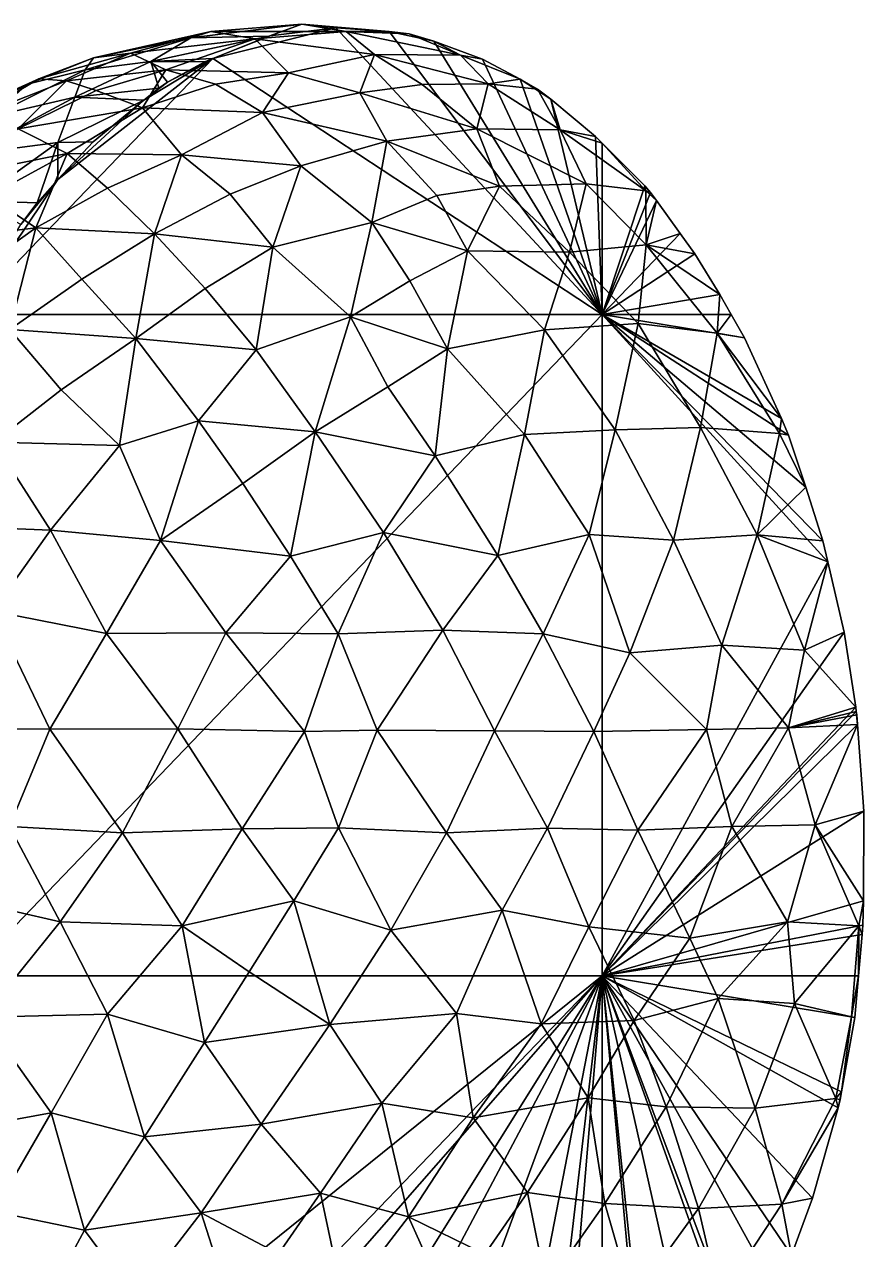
# Model space of a CAD drawing. Extents: x 373697 to 374058, y 6959904 to 6960301.
# Drawn here: x 373992.9 to 374031.6, y 6960227.4 to 6960283.4 of the extents above; entities that cross this region are included whole.
import ezdxf

# ---------------------------------------------------------------- set-up
doc = ezdxf.new("R2010")
doc.units = 0
doc.layers.add('Bht_Fk', color=7, linetype='CONTINUOUS')

msp = doc.modelspace()

# ---------------------------------------------------------------- linework, layer by layer
at = {"layer": 'Bht_Fk'}
for points in [[(374000.586, 6960282.815, 228.915), (374005.71, 6960283.441, 230.392), (374004.194, 6960282.901, 231.501)], [(374001.516, 6960283.109, 227.531), (374005.71, 6960283.441, 230.392), (374000.586, 6960282.815, 228.915)], [(374001.516, 6960283.109, 227.531), (374007.752, 6960283.112, 229.192), (374005.71, 6960283.441, 230.392)], [(374001.602, 6960281.858, 231.517), (374004.247, 6960282.902, 231.517), (374007.284, 6960283.277, 231.517)], [(374001.602, 6960281.858, 231.517), (374007.284, 6960283.277, 231.517), (374019.579, 6960270.055, 231.517)], [(374005.71, 6960283.441, 230.392), (374004.247, 6960282.902, 231.517), (374004.194, 6960282.901, 231.501)], [(374005.71, 6960283.441, 230.392), (374007.284, 6960283.277, 231.517), (374004.247, 6960282.902, 231.517)], [(374007.752, 6960283.112, 229.192), (374009.747, 6960283.109, 231.517), (374005.71, 6960283.441, 230.392)], [(374009.747, 6960283.109, 231.517), (374007.284, 6960283.277, 231.517), (374005.71, 6960283.441, 230.392)], [(374007.284, 6960283.277, 231.517), (374009.747, 6960283.109, 231.517), (374019.579, 6960270.055, 231.517)], [(373998.739, 6960281.733, 229.744), (373995.716, 6960281.341, 227.476), (374000.586, 6960282.815, 228.915)], [(373995.716, 6960281.341, 227.476), (373996.106, 6960281.891, 225.902), (374000.586, 6960282.815, 228.915)], [(374001.516, 6960283.109, 227.531), (374000.586, 6960282.815, 228.915), (373996.106, 6960281.891, 225.902)], [(373996.106, 6960281.891, 225.902), (373997.803, 6960282.114, 224.684), (374001.516, 6960283.109, 227.531)], [(373997.803, 6960282.114, 224.684), (374003.539, 6960282.777, 226.572), (374001.516, 6960283.109, 227.531)], [(373997.803, 6960282.114, 224.684), (373999.444, 6960281.347, 223.378), (374003.539, 6960282.777, 226.572)], [(374004.194, 6960282.901, 231.501), (374001.602, 6960281.858, 231.517), (373998.739, 6960281.733, 229.744)], [(373998.739, 6960281.733, 229.744), (374000.586, 6960282.815, 228.915), (374004.194, 6960282.901, 231.501)], [(373999.444, 6960281.347, 223.378), (374005.096, 6960281.21, 224.981), (374003.539, 6960282.777, 226.572)], [(374001.516, 6960283.109, 227.531), (374003.539, 6960282.777, 226.572), (374007.752, 6960283.112, 229.192)], [(374001.602, 6960281.858, 231.517), (374004.172, 6960282.883, 231.517), (374004.247, 6960282.902, 231.517)], [(374004.194, 6960282.901, 231.501), (374004.172, 6960282.883, 231.517), (374001.602, 6960281.858, 231.517)], [(374003.539, 6960282.777, 226.572), (374009.067, 6960282.046, 227.905), (374007.752, 6960283.112, 229.192)], [(374003.539, 6960282.777, 226.572), (374005.096, 6960281.21, 224.981), (374009.067, 6960282.046, 227.905)], [(374004.172, 6960282.883, 231.517), (374004.214, 6960282.897, 231.517), (374004.247, 6960282.902, 231.517)], [(374004.194, 6960282.901, 231.501), (374004.214, 6960282.897, 231.517), (374004.172, 6960282.883, 231.517)], [(374004.247, 6960282.902, 231.517), (374004.214, 6960282.897, 231.517), (374004.194, 6960282.901, 231.501)], [(374010.668, 6960283.009, 231.517), (374009.747, 6960283.109, 231.517), (374007.752, 6960283.112, 229.192)], [(374013.034, 6960282.021, 230.749), (374010.668, 6960283.009, 231.517), (374007.752, 6960283.112, 229.192)], [(374009.067, 6960282.046, 227.905), (374013.034, 6960282.021, 230.749), (374007.752, 6960283.112, 229.192)], [(374011.799, 6960282.662, 231.517), (374009.747, 6960283.109, 231.517), (374010.668, 6960283.009, 231.517)], [(374009.747, 6960283.109, 231.517), (374011.799, 6960282.662, 231.517), (374019.579, 6960270.055, 231.517)], [(374013.034, 6960282.021, 230.749), (374011.799, 6960282.662, 231.517), (374010.668, 6960283.009, 231.517)], [(374011.799, 6960282.662, 231.517), (374014.049, 6960281.831, 231.517), (374019.579, 6960270.055, 231.517)], [(374014.049, 6960281.831, 231.517), (374011.799, 6960282.662, 231.517), (374013.034, 6960282.021, 230.749)], [(373994.453, 6960276.279, 231.517), (374001.602, 6960281.858, 231.517), (373990.247, 6960270.055, 231.517)], [(373990.247, 6960270.055, 231.517), (374001.602, 6960281.858, 231.517), (374019.579, 6960270.055, 231.517)], [(373996.106, 6960281.891, 225.902), (373995.716, 6960281.341, 227.476), (373993.059, 6960280.674, 225.017)], [(373993.582, 6960280.922, 223.469), (373996.106, 6960281.891, 225.902), (373993.059, 6960280.674, 225.017)], [(373993.582, 6960280.922, 223.469), (373997.803, 6960282.114, 224.684), (373996.106, 6960281.891, 225.902)], [(373993.582, 6960280.922, 223.469), (373994.859, 6960280.836, 222.522), (373997.803, 6960282.114, 224.684)], [(373994.453, 6960276.279, 231.517), (373998.417, 6960279.945, 231.517), (374001.602, 6960281.858, 231.517)], [(373994.859, 6960280.836, 222.522), (373999.444, 6960281.347, 223.378), (373997.803, 6960282.114, 224.684)], [(373995.245, 6960280.075, 228.958), (373998.739, 6960281.733, 229.744), (373999.114, 6960280.503, 231.517)], [(373995.716, 6960281.341, 227.476), (373998.739, 6960281.733, 229.744), (373995.245, 6960280.075, 228.958)], [(374001.602, 6960281.858, 231.517), (373998.417, 6960279.945, 231.517), (373999.511, 6960280.766, 231.517)], [(373998.739, 6960281.733, 229.744), (374001.602, 6960281.858, 231.517), (374001.238, 6960281.712, 231.517)], [(373999.511, 6960280.766, 231.517), (373999.114, 6960280.503, 231.517), (373998.739, 6960281.733, 229.744)], [(374001.238, 6960281.712, 231.517), (373999.511, 6960280.766, 231.517), (373998.739, 6960281.733, 229.744)], [(374001.602, 6960281.858, 231.517), (373999.511, 6960280.766, 231.517), (374001.238, 6960281.712, 231.517)], [(374005.096, 6960281.21, 224.981), (374008.393, 6960280.278, 225.643), (374009.067, 6960282.046, 227.905)], [(374009.067, 6960282.046, 227.905), (374008.393, 6960280.278, 225.643), (374011.26, 6960280.666, 227.618)], [(374009.067, 6960282.046, 227.905), (374014.306, 6960280.692, 229.81), (374013.034, 6960282.021, 230.749)], [(374009.067, 6960282.046, 227.905), (374011.26, 6960280.666, 227.618), (374014.306, 6960280.692, 229.81)], [(374015.784, 6960280.916, 231.517), (374013.034, 6960282.021, 230.749), (374014.306, 6960280.692, 229.81)], [(374015.784, 6960280.916, 231.517), (374014.049, 6960281.831, 231.517), (374013.034, 6960282.021, 230.749)], [(374014.049, 6960281.831, 231.517), (374015.784, 6960280.916, 231.517), (374019.579, 6960270.055, 231.517)], [(373991.335, 6960279.174, 226.113), (373995.716, 6960281.341, 227.476), (373995.245, 6960280.075, 228.958)], [(373993.059, 6960280.674, 225.017), (373995.716, 6960281.341, 227.476), (373991.335, 6960279.174, 226.113)], [(373994.859, 6960280.836, 222.522), (373996.221, 6960280.388, 221.743), (373999.444, 6960281.347, 223.378)], [(373998.357, 6960279.588, 221.284), (373999.444, 6960281.347, 223.378), (373996.221, 6960280.388, 221.743)], [(373999.444, 6960281.347, 223.378), (373998.357, 6960279.588, 221.284), (374001.724, 6960280.678, 223.188)], [(373999.444, 6960281.347, 223.378), (374001.724, 6960280.678, 223.188), (374005.096, 6960281.21, 224.981)], [(374003.891, 6960279.381, 222.88), (374005.096, 6960281.21, 224.981), (374001.724, 6960280.678, 223.188)], [(374008.393, 6960280.278, 225.643), (374005.096, 6960281.21, 224.981), (374003.891, 6960279.381, 222.88)], [(373988.017, 6960277.987, 223.491), (373993.059, 6960280.674, 225.017), (373991.335, 6960279.174, 226.113)], [(373989.131, 6960278.927, 222.195), (373993.059, 6960280.674, 225.017), (373988.017, 6960277.987, 223.491)], [(373989.131, 6960278.927, 222.195), (373993.582, 6960280.922, 223.469), (373993.059, 6960280.674, 225.017)], [(373989.131, 6960278.927, 222.195), (373990.575, 6960279.152, 220.781), (373993.582, 6960280.922, 223.469)], [(373990.575, 6960279.152, 220.781), (373994.859, 6960280.836, 222.522), (373993.582, 6960280.922, 223.469)], [(373992.626, 6960278.617, 219.632), (373994.859, 6960280.836, 222.522), (373990.575, 6960279.152, 220.781)], [(373996.221, 6960280.388, 221.743), (373994.859, 6960280.836, 222.522), (373992.626, 6960278.617, 219.632)], [(373999.114, 6960280.503, 231.517), (373998.417, 6960279.945, 231.517), (373995.245, 6960280.075, 228.958)], [(373998.357, 6960279.588, 221.284), (374003.891, 6960279.381, 222.88), (374001.724, 6960280.678, 223.188)], [(373999.511, 6960280.766, 231.517), (373998.417, 6960279.945, 231.517), (373999.114, 6960280.503, 231.517)], [(374008.393, 6960280.278, 225.643), (374013.789, 6960278.624, 227.479), (374011.26, 6960280.666, 227.618)], [(374013.789, 6960278.624, 227.479), (374014.306, 6960280.692, 229.81), (374011.26, 6960280.666, 227.618)], [(374014.306, 6960280.692, 229.81), (374013.789, 6960278.624, 227.479), (374017.628, 6960278.574, 230.264)], [(374016.591, 6960280.45, 231.517), (374015.784, 6960280.916, 231.517), (374014.306, 6960280.692, 229.81)], [(374017.628, 6960278.574, 230.264), (374016.591, 6960280.45, 231.517), (374014.306, 6960280.692, 229.81)], [(374017.196, 6960279.992, 231.517), (374015.784, 6960280.916, 231.517), (374016.591, 6960280.45, 231.517)], [(374015.784, 6960280.916, 231.517), (374017.196, 6960279.992, 231.517), (374019.579, 6960270.055, 231.517)], [(374017.628, 6960278.574, 230.264), (374017.196, 6960279.992, 231.517), (374016.591, 6960280.45, 231.517)], [(373995.245, 6960280.075, 228.958), (373994.448, 6960277.984, 230.351), (373990.331, 6960277.446, 227.221)], [(373990.331, 6960277.446, 227.221), (373991.335, 6960279.174, 226.113), (373995.245, 6960280.075, 228.958)], [(373992.626, 6960278.617, 219.632), (373998.357, 6960279.588, 221.284), (373996.221, 6960280.388, 221.743)], [(373995.245, 6960280.075, 228.958), (373998.417, 6960279.945, 231.517), (373994.448, 6960277.984, 230.351)], [(373996.084, 6960278.018, 231.517), (373994.448, 6960277.984, 230.351), (373998.417, 6960279.945, 231.517)], [(373994.453, 6960276.279, 231.517), (373996.084, 6960278.018, 231.517), (373998.417, 6960279.945, 231.517)], [(374003.891, 6960279.381, 222.88), (374009.635, 6960278.054, 224.625), (374008.393, 6960280.278, 225.643)], [(374008.393, 6960280.278, 225.643), (374009.635, 6960278.054, 224.625), (374013.789, 6960278.624, 227.479)], [(374017.196, 6960279.992, 231.517), (374019.262, 6960278.273, 231.517), (374019.579, 6960270.055, 231.517)], [(374017.628, 6960278.574, 230.264), (374019.262, 6960278.273, 231.517), (374017.196, 6960279.992, 231.517)], [(373994.877, 6960277.489, 218.891), (373998.357, 6960279.588, 221.284), (373992.626, 6960278.617, 219.632)], [(373994.877, 6960277.489, 218.891), (374000.157, 6960277.424, 220.233), (373998.357, 6960279.588, 221.284)], [(373998.357, 6960279.588, 221.284), (374000.157, 6960277.424, 220.233), (374003.891, 6960279.381, 222.88)], [(374000.157, 6960277.424, 220.233), (374005.673, 6960276.917, 222.058), (374003.891, 6960279.381, 222.88)], [(374003.891, 6960279.381, 222.88), (374005.673, 6960276.917, 222.058), (374009.635, 6960278.054, 224.625)], [(373989.745, 6960276.453, 217.476), (373994.877, 6960277.489, 218.891), (373992.626, 6960278.617, 219.632)], [(374009.635, 6960278.054, 224.625), (374014.827, 6960275.984, 226.419), (374013.789, 6960278.624, 227.479)], [(374013.789, 6960278.624, 227.479), (374018.831, 6960276.079, 229.285), (374017.628, 6960278.574, 230.264)], [(374014.827, 6960275.984, 226.419), (374018.831, 6960276.079, 229.285), (374013.789, 6960278.624, 227.479)], [(374019.262, 6960278.273, 231.517), (374017.628, 6960278.574, 230.264), (374019.579, 6960277.954, 231.517)], [(374019.579, 6960277.954, 231.517), (374017.628, 6960278.574, 230.264), (374021.593, 6960275.758, 231.357)], [(374018.831, 6960276.079, 229.285), (374021.593, 6960275.758, 231.357), (374017.628, 6960278.574, 230.264)], [(374019.262, 6960278.273, 231.517), (374019.579, 6960277.954, 231.517), (374019.579, 6960270.055, 231.517)], [(373990.331, 6960277.446, 227.221), (373994.448, 6960277.984, 230.351), (373990.699, 6960275.3, 229.302)], [(373994.448, 6960277.984, 230.351), (373993.5, 6960275.206, 231.517), (373990.699, 6960275.3, 229.302)], [(373994.448, 6960277.984, 230.351), (373994.453, 6960276.279, 231.517), (373993.5, 6960275.206, 231.517)], [(373996.084, 6960278.018, 231.517), (373994.453, 6960276.279, 231.517), (373994.448, 6960277.984, 230.351)], [(374005.673, 6960276.917, 222.058), (374008.949, 6960274.307, 222.271), (374009.635, 6960278.054, 224.625)], [(374009.635, 6960278.054, 224.625), (374008.949, 6960274.307, 222.271), (374011.95, 6960275.549, 224.448)], [(374009.635, 6960278.054, 224.625), (374011.95, 6960275.549, 224.448), (374014.827, 6960275.984, 226.419)], [(374019.579, 6960277.954, 231.517), (374021.536, 6960275.987, 231.517), (374019.579, 6960270.055, 231.517)], [(374019.579, 6960277.954, 231.517), (374021.593, 6960275.758, 231.357), (374021.536, 6960275.987, 231.517)], [(373989.745, 6960276.453, 217.476), (373991.264, 6960275.514, 216.894), (373994.877, 6960277.489, 218.891)], [(373993.432, 6960274.052, 216.488), (373994.877, 6960277.489, 218.891), (373991.264, 6960275.514, 216.894)], [(373996.743, 6960275.891, 218.301), (373994.877, 6960277.489, 218.891), (373993.432, 6960274.052, 216.488)], [(373994.877, 6960277.489, 218.891), (373996.743, 6960275.891, 218.301), (374000.157, 6960277.424, 220.233)], [(373998.917, 6960273.786, 217.926), (374000.157, 6960277.424, 220.233), (373996.743, 6960275.891, 218.301)], [(374002.401, 6960275.607, 219.998), (374000.157, 6960277.424, 220.233), (373998.917, 6960273.786, 217.926)], [(374000.157, 6960277.424, 220.233), (374002.401, 6960275.607, 219.998), (374005.673, 6960276.917, 222.058)], [(374002.401, 6960275.607, 219.998), (374004.374, 6960273.166, 219.711), (374005.673, 6960276.917, 222.058)], [(374004.374, 6960273.166, 219.711), (374008.949, 6960274.307, 222.271), (374005.673, 6960276.917, 222.058)], [(373992.752, 6960274.214, 231.517), (373994.453, 6960276.279, 231.517), (373990.247, 6960270.055, 231.517)], [(373992.752, 6960274.214, 231.517), (373993.5, 6960275.206, 231.517), (373994.453, 6960276.279, 231.517)], [(374011.95, 6960275.549, 224.448), (374013.353, 6960272.99, 224.054), (374014.827, 6960275.984, 226.419)], [(374013.353, 6960272.99, 224.054), (374018.063, 6960272.929, 226.975), (374014.827, 6960275.984, 226.419)], [(374014.827, 6960275.984, 226.419), (374018.063, 6960272.929, 226.975), (374018.831, 6960276.079, 229.285)], [(374018.063, 6960272.929, 226.975), (374021.602, 6960273.276, 229.762), (374018.831, 6960276.079, 229.285)], [(374018.831, 6960276.079, 229.285), (374021.602, 6960273.276, 229.762), (374021.593, 6960275.758, 231.357)], [(374021.536, 6960275.987, 231.517), (374021.807, 6960275.686, 231.517), (374019.579, 6960270.055, 231.517)], [(374021.536, 6960275.987, 231.517), (374021.593, 6960275.758, 231.357), (374021.807, 6960275.686, 231.517)], [(373988.288, 6960273.42, 215.118), (373993.432, 6960274.052, 216.488), (373991.264, 6960275.514, 216.894)], [(373993.432, 6960274.052, 216.488), (373998.917, 6960273.786, 217.926), (373996.743, 6960275.891, 218.301)], [(373998.917, 6960273.786, 217.926), (374004.374, 6960273.166, 219.711), (374002.401, 6960275.607, 219.998)], [(374008.949, 6960274.307, 222.271), (374013.353, 6960272.99, 224.054), (374011.95, 6960275.549, 224.448)], [(374021.807, 6960275.686, 231.517), (374022.082, 6960275.323, 231.517), (374019.579, 6960270.055, 231.517)], [(374021.593, 6960275.758, 231.357), (374021.602, 6960273.276, 229.762), (374022.082, 6960275.323, 231.517)], [(374021.807, 6960275.686, 231.517), (374021.593, 6960275.758, 231.357), (374022.082, 6960275.323, 231.517)], [(373993.5, 6960275.206, 231.517), (373992.752, 6960274.214, 231.517), (373990.699, 6960275.3, 229.302)], [(374019.579, 6960270.055, 231.517), (374022.082, 6960275.323, 231.517), (374023.177, 6960273.794, 231.517)], [(374023.177, 6960273.794, 231.517), (374022.082, 6960275.323, 231.517), (374021.602, 6960273.276, 229.762)], [(374004.374, 6960273.166, 219.711), (374007.954, 6960269.96, 220.151), (374008.949, 6960274.307, 222.271)], [(374007.954, 6960269.96, 220.151), (374010.692, 6960271.605, 222.044), (374008.949, 6960274.307, 222.271)], [(374010.692, 6960271.605, 222.044), (374013.353, 6960272.99, 224.054), (374008.949, 6960274.307, 222.271)], [(373988.288, 6960273.42, 215.118), (373989.998, 6960271.6, 214.477), (373993.432, 6960274.052, 216.488)], [(373993.432, 6960274.052, 216.488), (373989.998, 6960271.6, 214.477), (373992.242, 6960269.371, 214.193)], [(373995.556, 6960271.686, 216.012), (373993.432, 6960274.052, 216.488), (373992.242, 6960269.371, 214.193)], [(373993.432, 6960274.052, 216.488), (373995.556, 6960271.686, 216.012), (373998.917, 6960273.786, 217.926)], [(373995.556, 6960271.686, 216.012), (373998.049, 6960268.947, 215.908), (373998.917, 6960273.786, 217.926)], [(373998.049, 6960268.947, 215.908), (374001.252, 6960271.263, 217.769), (373998.917, 6960273.786, 217.926)], [(374001.252, 6960271.263, 217.769), (374004.374, 6960273.166, 219.711), (373998.917, 6960273.786, 217.926)], [(374019.579, 6960270.055, 231.517), (374023.177, 6960273.794, 231.517), (374023.842, 6960272.864, 231.517)], [(374023.842, 6960272.864, 231.517), (374023.177, 6960273.794, 231.517), (374021.602, 6960273.276, 229.762)], [(374001.252, 6960271.263, 217.769), (374003.604, 6960268.429, 217.824), (374004.374, 6960273.166, 219.711)], [(374003.604, 6960268.429, 217.824), (374007.954, 6960269.96, 220.151), (374004.374, 6960273.166, 219.711)], [(374018.063, 6960272.929, 226.975), (374021.231, 6960269.638, 227.794), (374021.602, 6960273.276, 229.762)], [(374021.231, 6960269.638, 227.794), (374024.873, 6960269.195, 230.448), (374021.602, 6960273.276, 229.762)], [(374024.997, 6960270.975, 231.517), (374023.842, 6960272.864, 231.517), (374021.602, 6960273.276, 229.762)], [(374024.997, 6960270.975, 231.517), (374021.602, 6960273.276, 229.762), (374024.873, 6960269.195, 230.448)], [(374010.692, 6960271.605, 222.044), (374012.439, 6960268.472, 221.923), (374013.353, 6960272.99, 224.054)], [(374016.91, 6960269.353, 224.782), (374013.353, 6960272.99, 224.054), (374012.439, 6960268.472, 221.923)], [(374016.91, 6960269.353, 224.782), (374018.063, 6960272.929, 226.975), (374013.353, 6960272.99, 224.054)], [(374021.231, 6960269.638, 227.794), (374018.063, 6960272.929, 226.975), (374016.91, 6960269.353, 224.782)], [(374024.997, 6960270.975, 231.517), (374019.579, 6960270.055, 231.517), (374023.842, 6960272.864, 231.517)], [(373998.049, 6960268.947, 215.908), (373995.556, 6960271.686, 216.012), (373992.242, 6960269.371, 214.193)], [(374007.954, 6960269.96, 220.151), (374012.439, 6960268.472, 221.923), (374010.692, 6960271.605, 222.044)], [(373998.049, 6960268.947, 215.908), (374003.604, 6960268.429, 217.824), (374001.252, 6960271.263, 217.769)], [(374025.521, 6960270.055, 231.517), (374019.579, 6960270.055, 231.517), (374024.997, 6960270.975, 231.517)], [(374025.521, 6960270.055, 231.517), (374024.997, 6960270.975, 231.517), (374024.873, 6960269.195, 230.448)], [(373990.247, 6960270.055, 231.517), (374019.579, 6960270.055, 231.517), (373990.247, 6960239.566, 231.517)], [(374019.579, 6960270.055, 231.517), (374019.579, 6960239.566, 231.517), (373990.247, 6960239.566, 231.517)], [(374006.335, 6960264.651, 218.086), (374007.954, 6960269.96, 220.151), (374003.604, 6960268.429, 217.824)], [(374007.954, 6960269.96, 220.151), (374006.335, 6960264.651, 218.086), (374009.689, 6960266.722, 220.051)], [(374009.689, 6960266.722, 220.051), (374012.439, 6960268.472, 221.923), (374007.954, 6960269.96, 220.151)], [(374028.174, 6960264.49, 231.517), (374019.579, 6960270.055, 231.517), (374027.844, 6960265.262, 231.517)], [(374027.844, 6960265.262, 231.517), (374019.579, 6960270.055, 231.517), (374026.135, 6960268.979, 231.517)], [(374029.981, 6960258.659, 231.517), (374019.579, 6960270.055, 231.517), (374029.76, 6960259.619, 231.517)], [(374029.76, 6960259.619, 231.517), (374019.579, 6960270.055, 231.517), (374028.975, 6960262.104, 231.517)], [(374019.579, 6960239.566, 231.517), (374019.579, 6960270.055, 231.517), (374029.981, 6960258.659, 231.517)], [(374028.975, 6960262.104, 231.517), (374019.579, 6960270.055, 231.517), (374028.174, 6960264.49, 231.517)], [(374026.135, 6960268.979, 231.517), (374019.579, 6960270.055, 231.517), (374025.521, 6960270.055, 231.517)], [(374026.135, 6960268.979, 231.517), (374025.521, 6960270.055, 231.517), (374024.873, 6960269.195, 230.448)], [(373992.242, 6960269.371, 214.193), (373991.506, 6960264.175, 212.538), (373994.611, 6960266.59, 214.112)], [(373998.049, 6960268.947, 215.908), (373992.242, 6960269.371, 214.193), (373994.611, 6960266.59, 214.112)], [(374012.439, 6960268.472, 221.923), (374015.993, 6960264.528, 222.841), (374016.91, 6960269.353, 224.782)], [(374015.993, 6960264.528, 222.841), (374020.176, 6960264.749, 225.464), (374016.91, 6960269.353, 224.782)], [(374016.91, 6960269.353, 224.782), (374020.176, 6960264.749, 225.464), (374021.231, 6960269.638, 227.794)], [(374020.176, 6960264.749, 225.464), (374024.103, 6960264.852, 228.264), (374021.231, 6960269.638, 227.794)], [(374024.103, 6960264.852, 228.264), (374024.873, 6960269.195, 230.448), (374021.231, 6960269.638, 227.794)], [(373994.611, 6960266.59, 214.112), (373997.297, 6960264.023, 214.483), (373998.049, 6960268.947, 215.908)], [(373998.049, 6960268.947, 215.908), (373997.297, 6960264.023, 214.483), (374000.943, 6960265.151, 216.03)], [(374000.943, 6960265.151, 216.03), (374003.604, 6960268.429, 217.824), (373998.049, 6960268.947, 215.908)], [(374024.103, 6960264.852, 228.264), (374027.752, 6960264.58, 231.143), (374024.873, 6960269.195, 230.448)], [(374024.873, 6960269.195, 230.448), (374027.844, 6960265.262, 231.517), (374026.135, 6960268.979, 231.517)], [(374027.844, 6960265.262, 231.517), (374024.873, 6960269.195, 230.448), (374027.752, 6960264.58, 231.143)], [(374006.335, 6960264.651, 218.086), (374003.604, 6960268.429, 217.824), (374000.943, 6960265.151, 216.03)], [(374009.689, 6960266.722, 220.051), (374011.863, 6960263.539, 220.413), (374012.439, 6960268.472, 221.923)], [(374011.863, 6960263.539, 220.413), (374015.993, 6960264.528, 222.841), (374012.439, 6960268.472, 221.923)], [(373997.297, 6960264.023, 214.483), (373994.611, 6960266.59, 214.112), (373991.506, 6960264.175, 212.538)], [(374006.335, 6960264.651, 218.086), (374011.863, 6960263.539, 220.413), (374009.689, 6960266.722, 220.051)], [(374000.943, 6960265.151, 216.03), (373997.297, 6960264.023, 214.483), (373999.185, 6960259.634, 214.525)], [(374000.943, 6960265.151, 216.03), (373999.185, 6960259.634, 214.525), (374002.99, 6960262.263, 216.3)], [(374000.943, 6960265.151, 216.03), (374002.99, 6960262.263, 216.3), (374006.335, 6960264.651, 218.086)], [(374024.103, 6960264.852, 228.264), (374020.176, 6960264.749, 225.464), (374022.864, 6960259.657, 226.124)], [(374024.103, 6960264.852, 228.264), (374022.864, 6960259.657, 226.124), (374026.724, 6960259.9, 229.013)], [(374027.752, 6960264.58, 231.143), (374024.103, 6960264.852, 228.264), (374026.724, 6960259.9, 229.013)], [(374028.174, 6960264.49, 231.517), (374027.844, 6960265.262, 231.517), (374027.752, 6960264.58, 231.143)], [(374002.99, 6960262.263, 216.3), (374005.187, 6960258.911, 216.754), (374006.335, 6960264.651, 218.086)], [(374006.335, 6960264.651, 218.086), (374005.187, 6960258.911, 216.754), (374009.481, 6960260.004, 218.717)], [(374011.863, 6960263.539, 220.413), (374006.335, 6960264.651, 218.086), (374009.481, 6960260.004, 218.717)], [(374011.863, 6960263.539, 220.413), (374014.755, 6960258.946, 221.129), (374015.993, 6960264.528, 222.841)], [(374014.755, 6960258.946, 221.129), (374018.965, 6960259.923, 223.661), (374015.993, 6960264.528, 222.841)], [(374015.993, 6960264.528, 222.841), (374018.965, 6960259.923, 223.661), (374020.176, 6960264.749, 225.464)], [(374020.176, 6960264.749, 225.464), (374018.965, 6960259.923, 223.661), (374022.864, 6960259.657, 226.124)], [(374027.752, 6960264.58, 231.143), (374026.724, 6960259.9, 229.013), (374028.975, 6960262.104, 231.517)], [(374028.174, 6960264.49, 231.517), (374027.752, 6960264.58, 231.143), (374028.975, 6960262.104, 231.517)], [(373991.506, 6960264.175, 212.538), (373988.021, 6960260.355, 210.589), (373994.114, 6960260.117, 212.721)], [(373997.297, 6960264.023, 214.483), (373991.506, 6960264.175, 212.538), (373994.114, 6960260.117, 212.721)], [(373999.185, 6960259.634, 214.525), (373997.297, 6960264.023, 214.483), (373994.114, 6960260.117, 212.721)], [(374009.481, 6960260.004, 218.717), (374014.755, 6960258.946, 221.129), (374011.863, 6960263.539, 220.413)], [(374005.187, 6960258.911, 216.754), (374002.99, 6960262.263, 216.3), (373999.185, 6960259.634, 214.525)], [(374028.975, 6960262.104, 231.517), (374026.724, 6960259.9, 229.013), (374029.76, 6960259.619, 231.517)], [(373994.114, 6960260.117, 212.721), (373988.021, 6960260.355, 210.589), (373991.451, 6960256.383, 211.319)], [(373994.114, 6960260.117, 212.721), (373991.451, 6960256.383, 211.319), (373996.697, 6960255.358, 213.227)], [(373999.185, 6960259.634, 214.525), (373994.114, 6960260.117, 212.721), (373996.697, 6960255.358, 213.227)], [(374005.187, 6960258.911, 216.754), (374007.389, 6960255.334, 217.351), (374009.481, 6960260.004, 218.717)], [(374009.481, 6960260.004, 218.717), (374007.389, 6960255.334, 217.351), (374012.221, 6960255.502, 219.499)], [(374014.755, 6960258.946, 221.129), (374009.481, 6960260.004, 218.717), (374012.221, 6960255.502, 219.499)], [(374014.755, 6960258.946, 221.129), (374016.854, 6960255.342, 221.824), (374018.965, 6960259.923, 223.661)], [(374018.965, 6960259.923, 223.661), (374016.854, 6960255.342, 221.824), (374020.846, 6960254.453, 224.066)], [(374018.965, 6960259.923, 223.661), (374020.846, 6960254.453, 224.066), (374022.864, 6960259.657, 226.124)], [(374025.089, 6960254.813, 226.921), (374026.724, 6960259.9, 229.013), (374022.864, 6960259.657, 226.124)], [(374026.724, 6960259.9, 229.013), (374025.089, 6960254.813, 226.921), (374028.905, 6960254.583, 229.821)], [(374029.76, 6960259.619, 231.517), (374026.724, 6960259.9, 229.013), (374029.981, 6960258.659, 231.517)], [(374026.724, 6960259.9, 229.013), (374028.905, 6960254.583, 229.821), (374029.981, 6960258.659, 231.517)], [(373999.185, 6960259.634, 214.525), (373996.697, 6960255.358, 213.227), (374002.206, 6960255.381, 215.313)], [(374005.187, 6960258.911, 216.754), (373999.185, 6960259.634, 214.525), (374002.206, 6960255.381, 215.313)], [(374022.864, 6960259.657, 226.124), (374020.846, 6960254.453, 224.066), (374025.089, 6960254.813, 226.921)], [(374005.187, 6960258.911, 216.754), (374002.206, 6960255.381, 215.313), (374007.389, 6960255.334, 217.351)], [(374012.221, 6960255.502, 219.499), (374016.854, 6960255.342, 221.824), (374014.755, 6960258.946, 221.129)], [(374019.579, 6960239.566, 231.517), (374029.981, 6960258.659, 231.517), (374030.737, 6960255.42, 231.517)], [(374028.905, 6960254.583, 229.821), (374030.737, 6960255.42, 231.517), (374029.981, 6960258.659, 231.517)], [(373991.451, 6960256.383, 211.319), (373990.84, 6960250.972, 210.733), (373994.079, 6960250.934, 212.033)], [(373996.697, 6960255.358, 213.227), (373991.451, 6960256.383, 211.319), (373994.079, 6960250.934, 212.033)], [(373996.697, 6960255.358, 213.227), (373994.079, 6960250.934, 212.033), (373999.995, 6960250.951, 214.323)], [(374002.206, 6960255.381, 215.313), (373996.697, 6960255.358, 213.227), (373999.995, 6960250.951, 214.323)], [(373999.995, 6960250.951, 214.323), (374005.841, 6960250.833, 216.573), (374002.206, 6960255.381, 215.313)], [(374002.206, 6960255.381, 215.313), (374005.841, 6960250.833, 216.573), (374007.389, 6960255.334, 217.351)], [(374007.389, 6960255.334, 217.351), (374005.841, 6960250.833, 216.573), (374009.182, 6960250.888, 217.936)], [(374007.389, 6960255.334, 217.351), (374009.182, 6960250.888, 217.936), (374012.221, 6960255.502, 219.499)], [(374009.182, 6960250.888, 217.936), (374014.611, 6960250.868, 220.387), (374012.221, 6960255.502, 219.499)], [(374012.221, 6960255.502, 219.499), (374014.611, 6960250.868, 220.387), (374016.854, 6960255.342, 221.824)], [(374016.854, 6960255.342, 221.824), (374014.611, 6960250.868, 220.387), (374019.194, 6960250.825, 222.817)], [(374020.846, 6960254.453, 224.066), (374016.854, 6960255.342, 221.824), (374019.194, 6960250.825, 222.817)], [(374031.272, 6960251.955, 231.517), (374019.579, 6960239.566, 231.517), (374030.737, 6960255.42, 231.517)], [(374031.272, 6960251.955, 231.517), (374030.737, 6960255.42, 231.517), (374028.905, 6960254.583, 229.821)], [(374025.089, 6960254.813, 226.921), (374020.846, 6960254.453, 224.066), (374024.392, 6960250.928, 226.064)], [(374025.089, 6960254.813, 226.921), (374024.392, 6960250.928, 226.064), (374028.177, 6960251, 228.834)], [(374025.089, 6960254.813, 226.921), (374028.177, 6960251, 228.834), (374028.905, 6960254.583, 229.821)], [(374024.392, 6960250.928, 226.064), (374020.846, 6960254.453, 224.066), (374019.194, 6960250.825, 222.817)], [(374028.177, 6960251, 228.834), (374031.272, 6960251.955, 231.517), (374028.905, 6960254.583, 229.821)], [(374031.298, 6960251.747, 231.517), (374019.579, 6960239.566, 231.517), (374031.272, 6960251.955, 231.517)], [(374028.177, 6960251, 228.834), (374031.298, 6960251.747, 231.517), (374031.272, 6960251.955, 231.517)], [(374031.352, 6960251.155, 231.517), (374019.579, 6960239.566, 231.517), (374031.298, 6960251.747, 231.517)], [(374028.177, 6960251, 228.834), (374031.318, 6960251.595, 231.517), (374031.298, 6960251.747, 231.517)], [(374031.318, 6960251.595, 231.517), (374028.177, 6960251, 228.834), (374031.352, 6960251.155, 231.517)], [(374031.352, 6960251.155, 231.517), (374031.298, 6960251.747, 231.517), (374031.318, 6960251.595, 231.517)], [(373994.079, 6960250.934, 212.033), (373990.84, 6960250.972, 210.733), (373992.22, 6960246.457, 211.213)], [(373997.441, 6960246.152, 213.339), (373994.079, 6960250.934, 212.033), (373992.22, 6960246.457, 211.213)], [(373999.995, 6960250.951, 214.323), (373994.079, 6960250.934, 212.033), (373997.441, 6960246.152, 213.339)], [(374002.96, 6960246.339, 215.481), (373999.995, 6960250.951, 214.323), (373997.441, 6960246.152, 213.339)], [(374002.96, 6960246.339, 215.481), (374005.841, 6960250.833, 216.573), (373999.995, 6960250.951, 214.323)], [(374005.841, 6960250.833, 216.573), (374002.96, 6960246.339, 215.481), (374007.403, 6960246.387, 217.202)], [(374005.841, 6960250.833, 216.573), (374007.403, 6960246.387, 217.202), (374009.182, 6960250.888, 217.936)], [(374009.182, 6960250.888, 217.936), (374007.403, 6960246.387, 217.202), (374012.385, 6960246.163, 219.303)], [(374012.385, 6960246.163, 219.303), (374014.611, 6960250.868, 220.387), (374009.182, 6960250.888, 217.936)], [(374014.611, 6960250.868, 220.387), (374012.385, 6960246.163, 219.303), (374017.053, 6960246.38, 221.539)], [(374019.194, 6960250.825, 222.817), (374014.611, 6960250.868, 220.387), (374017.053, 6960246.38, 221.539)], [(374017.053, 6960246.38, 221.539), (374021.217, 6960246.281, 223.876), (374019.194, 6960250.825, 222.817)], [(374019.194, 6960250.825, 222.817), (374021.217, 6960246.281, 223.876), (374024.392, 6960250.928, 226.064)], [(374031.641, 6960247.154, 231.517), (374019.579, 6960239.566, 231.517), (374031.352, 6960251.155, 231.517)], [(374024.392, 6960250.928, 226.064), (374021.217, 6960246.281, 223.876), (374025.561, 6960246.454, 226.679)], [(374024.392, 6960250.928, 226.064), (374025.561, 6960246.454, 226.679), (374028.177, 6960251, 228.834)], [(374029.408, 6960246.523, 229.576), (374028.177, 6960251, 228.834), (374025.561, 6960246.454, 226.679)], [(374031.352, 6960251.155, 231.517), (374028.177, 6960251, 228.834), (374029.408, 6960246.523, 229.576)], [(374031.352, 6960251.155, 231.517), (374029.408, 6960246.523, 229.576), (374031.641, 6960247.154, 231.517)], [(374031.624, 6960243.018, 231.517), (374019.579, 6960239.566, 231.517), (374031.641, 6960247.154, 231.517)], [(374031.624, 6960243.018, 231.517), (374031.641, 6960247.154, 231.517), (374029.408, 6960246.523, 229.576)], [(373992.22, 6960246.457, 211.213), (373990.264, 6960243.044, 210.409), (373994.568, 6960242.05, 212.253)], [(373997.441, 6960246.152, 213.339), (373992.22, 6960246.457, 211.213), (373994.568, 6960242.05, 212.253)], [(373997.441, 6960246.152, 213.339), (374000.195, 6960241.872, 214.545), (374002.96, 6960246.339, 215.481)], [(374005.339, 6960243.027, 216.504), (374002.96, 6960246.339, 215.481), (374000.195, 6960241.872, 214.545)], [(374002.96, 6960246.339, 215.481), (374005.339, 6960243.027, 216.504), (374007.403, 6960246.387, 217.202)], [(374007.403, 6960246.387, 217.202), (374005.339, 6960243.027, 216.504), (374009.817, 6960241.668, 218.365)], [(374007.403, 6960246.387, 217.202), (374009.817, 6960241.668, 218.365), (374012.385, 6960246.163, 219.303)], [(374012.385, 6960246.163, 219.303), (374014.955, 6960242.589, 220.596), (374017.053, 6960246.38, 221.539)], [(374017.053, 6960246.38, 221.539), (374014.955, 6960242.589, 220.596), (374018.951, 6960241.824, 222.681)], [(374021.217, 6960246.281, 223.876), (374017.053, 6960246.38, 221.539), (374018.951, 6960241.824, 222.681)], [(374023.611, 6960241.3, 225.493), (374021.217, 6960246.281, 223.876), (374018.951, 6960241.824, 222.681)], [(374021.217, 6960246.281, 223.876), (374023.611, 6960241.3, 225.493), (374025.561, 6960246.454, 226.679)], [(374028.131, 6960242.051, 228.626), (374025.561, 6960246.454, 226.679), (374023.611, 6960241.3, 225.493)], [(374028.131, 6960242.051, 228.626), (374029.408, 6960246.523, 229.576), (374025.561, 6960246.454, 226.679)], [(374029.408, 6960246.523, 229.576), (374028.131, 6960242.051, 228.626), (374031.419, 6960241.875, 231.342)], [(374031.419, 6960241.875, 231.342), (374031.624, 6960243.018, 231.517), (374029.408, 6960246.523, 229.576)], [(374000.195, 6960241.872, 214.545), (373997.441, 6960246.152, 213.339), (373994.568, 6960242.05, 212.253)], [(374014.955, 6960242.589, 220.596), (374012.385, 6960246.163, 219.303), (374009.817, 6960241.668, 218.365)], [(373994.568, 6960242.05, 212.253), (373990.264, 6960243.044, 210.409), (373991.01, 6960237.665, 210.858)], [(374003.282, 6960239.757, 215.859), (374005.339, 6960243.027, 216.504), (374000.195, 6960241.872, 214.545)], [(374005.339, 6960243.027, 216.504), (374003.282, 6960239.757, 215.859), (374007.009, 6960237.325, 217.498)], [(374005.339, 6960243.027, 216.504), (374007.009, 6960237.325, 217.498), (374009.817, 6960241.668, 218.365)], [(374019.579, 6960239.566, 231.517), (374031.624, 6960243.018, 231.517), (374031.607, 6960241.902, 231.517)], [(374031.624, 6960243.018, 231.517), (374031.419, 6960241.875, 231.342), (374031.607, 6960241.902, 231.517)], [(374012.846, 6960237.83, 219.931), (374014.955, 6960242.589, 220.596), (374009.817, 6960241.668, 218.365)], [(374014.955, 6960242.589, 220.596), (374012.846, 6960237.83, 219.931), (374016.752, 6960237.347, 221.853)], [(374014.955, 6960242.589, 220.596), (374016.752, 6960237.347, 221.853), (374018.951, 6960241.824, 222.681)], [(373996.752, 6960237.795, 213.321), (373994.568, 6960242.05, 212.253), (373991.01, 6960237.665, 210.858)], [(373996.752, 6960237.795, 213.321), (374000.195, 6960241.872, 214.545), (373994.568, 6960242.05, 212.253)], [(374001.214, 6960236.498, 215.228), (374000.195, 6960241.872, 214.545), (373996.752, 6960237.795, 213.321)], [(374003.282, 6960239.757, 215.859), (374000.195, 6960241.872, 214.545), (374001.214, 6960236.498, 215.228)], [(374016.752, 6960237.347, 221.853), (374021.049, 6960237.5, 224.175), (374018.951, 6960241.824, 222.681)], [(374021.049, 6960237.5, 224.175), (374023.611, 6960241.3, 225.493), (374018.951, 6960241.824, 222.681)], [(374019.579, 6960239.566, 231.517), (374031.607, 6960241.902, 231.517), (374031.569, 6960241.469, 231.517)], [(374023.611, 6960241.3, 225.493), (374024.919, 6960238.518, 226.554), (374028.131, 6960242.051, 228.626)], [(374028.131, 6960242.051, 228.626), (374024.919, 6960238.518, 226.554), (374028.441, 6960238.284, 229.137)], [(374028.131, 6960242.051, 228.626), (374028.441, 6960238.284, 229.137), (374031.419, 6960241.875, 231.342)], [(374028.441, 6960238.284, 229.137), (374031.082, 6960237.681, 231.371), (374031.419, 6960241.875, 231.342)], [(374031.082, 6960237.681, 231.371), (374031.402, 6960239.566, 231.517), (374031.419, 6960241.875, 231.342)], [(374031.419, 6960241.875, 231.342), (374031.402, 6960239.566, 231.517), (374031.569, 6960241.469, 231.517)], [(374031.607, 6960241.902, 231.517), (374031.419, 6960241.875, 231.342), (374031.569, 6960241.469, 231.517)], [(374007.009, 6960237.325, 217.498), (374012.846, 6960237.83, 219.931), (374009.817, 6960241.668, 218.365)], [(374019.579, 6960239.566, 231.517), (374031.569, 6960241.469, 231.517), (374031.402, 6960239.566, 231.517)], [(374021.049, 6960237.5, 224.175), (374024.919, 6960238.518, 226.554), (374023.611, 6960241.3, 225.493)], [(373993.666, 6960212.63, 231.517), (373990.247, 6960215.98, 231.517), (374019.579, 6960239.566, 231.517)], [(373990.247, 6960215.98, 231.517), (373990.247, 6960239.566, 231.517), (374019.579, 6960239.566, 231.517)], [(374019.579, 6960239.566, 231.517), (373995.167, 6960211.74, 231.517), (373993.666, 6960212.63, 231.517)], [(374019.579, 6960239.566, 231.517), (374000.767, 6960209.497, 231.517), (373995.167, 6960211.74, 231.517)], [(374003.373, 6960209.076, 231.517), (374000.767, 6960209.497, 231.517), (374019.579, 6960239.566, 231.517)], [(374003.282, 6960239.757, 215.859), (374001.214, 6960236.498, 215.228), (374007.009, 6960237.325, 217.498)], [(374008.296, 6960209.076, 231.517), (374003.373, 6960209.076, 231.517), (374019.579, 6960239.566, 231.517)], [(374013.946, 6960210.574, 231.517), (374008.296, 6960209.076, 231.517), (374019.579, 6960239.566, 231.517)], [(374016.31, 6960211.75, 231.517), (374013.946, 6960210.574, 231.517), (374019.579, 6960239.566, 231.517)], [(374017.263, 6960212.31, 231.517), (374016.31, 6960211.75, 231.517), (374019.579, 6960239.566, 231.517)], [(374019.579, 6960214.061, 231.517), (374017.263, 6960212.31, 231.517), (374019.579, 6960239.566, 231.517)], [(374019.579, 6960214.061, 231.517), (374019.579, 6960239.566, 231.517), (374021.745, 6960216.015, 231.517)], [(374021.745, 6960216.015, 231.517), (374019.579, 6960239.566, 231.517), (374021.968, 6960216.255, 231.517)], [(374021.968, 6960216.255, 231.517), (374019.579, 6960239.566, 231.517), (374024.186, 6960219.08, 231.517)], [(374024.186, 6960219.08, 231.517), (374019.579, 6960239.566, 231.517), (374025.947, 6960221.684, 231.517)], [(374025.947, 6960221.684, 231.517), (374019.579, 6960239.566, 231.517), (374026.151, 6960222.032, 231.517)], [(374026.151, 6960222.032, 231.517), (374019.579, 6960239.566, 231.517), (374027.614, 6960224.983, 231.517)], [(374027.614, 6960224.983, 231.517), (374019.579, 6960239.566, 231.517), (374028.314, 6960226.688, 231.517)], [(374028.314, 6960226.688, 231.517), (374019.579, 6960239.566, 231.517), (374029.28, 6960229.309, 231.517)], [(374029.28, 6960229.309, 231.517), (374019.579, 6960239.566, 231.517), (374030.455, 6960233.481, 231.517)], [(374030.455, 6960233.481, 231.517), (374019.579, 6960239.566, 231.517), (374030.623, 6960234.217, 231.517)], [(374030.623, 6960234.217, 231.517), (374019.579, 6960239.566, 231.517), (374031.233, 6960237.638, 231.517)], [(374031.233, 6960237.638, 231.517), (374019.579, 6960239.566, 231.517), (374031.402, 6960239.566, 231.517)], [(374031.233, 6960237.638, 231.517), (374031.402, 6960239.566, 231.517), (374031.082, 6960237.681, 231.371)], [(374021.049, 6960237.5, 224.175), (374022.526, 6960233.528, 225.574), (374024.919, 6960238.518, 226.554)], [(374024.919, 6960238.518, 226.554), (374022.526, 6960233.528, 225.574), (374026.638, 6960233.464, 228.406)], [(374028.441, 6960238.284, 229.137), (374024.919, 6960238.518, 226.554), (374026.638, 6960233.464, 228.406)], [(374028.441, 6960238.284, 229.137), (374026.638, 6960233.464, 228.406), (374030.349, 6960233.912, 231.315)], [(374028.441, 6960238.284, 229.137), (374030.349, 6960233.912, 231.315), (374031.082, 6960237.681, 231.371)], [(373994.145, 6960233.254, 212.433), (373991.01, 6960237.665, 210.858), (373988.861, 6960232.273, 210.083)], [(373996.752, 6960237.795, 213.321), (373991.01, 6960237.665, 210.858), (373994.145, 6960233.254, 212.433)], [(373998.45, 6960232.148, 214.388), (373996.752, 6960237.795, 213.321), (373994.145, 6960233.254, 212.433)], [(374001.214, 6960236.498, 215.228), (373996.752, 6960237.795, 213.321), (373998.45, 6960232.148, 214.388)], [(374001.214, 6960236.498, 215.228), (374003.83, 6960232.733, 216.6), (374007.009, 6960237.325, 217.498)], [(374009.398, 6960233.702, 218.819), (374007.009, 6960237.325, 217.498), (374003.83, 6960232.733, 216.6)], [(374009.398, 6960233.702, 218.819), (374012.846, 6960237.83, 219.931), (374007.009, 6960237.325, 217.498)], [(374013.612, 6960233.018, 220.803), (374012.846, 6960237.83, 219.931), (374009.398, 6960233.702, 218.819)], [(374013.612, 6960233.018, 220.803), (374016.752, 6960237.347, 221.853), (374012.846, 6960237.83, 219.931)], [(374016.752, 6960237.347, 221.853), (374013.612, 6960233.018, 220.803), (374018.933, 6960233.937, 223.386)], [(374016.752, 6960237.347, 221.853), (374018.933, 6960233.937, 223.386), (374021.049, 6960237.5, 224.175)], [(374021.049, 6960237.5, 224.175), (374018.933, 6960233.937, 223.386), (374022.526, 6960233.528, 225.574)], [(374030.623, 6960234.217, 231.517), (374031.082, 6960237.681, 231.371), (374030.349, 6960233.912, 231.315)], [(374030.623, 6960234.217, 231.517), (374031.233, 6960237.638, 231.517), (374031.082, 6960237.681, 231.371)], [(373998.45, 6960232.148, 214.388), (374003.83, 6960232.733, 216.6), (374001.214, 6960236.498, 215.228)], [(374013.612, 6960233.018, 220.803), (374016.122, 6960229.574, 222.57), (374018.933, 6960233.937, 223.386)], [(374018.933, 6960233.937, 223.386), (374016.122, 6960229.574, 222.57), (374019.701, 6960229.074, 224.649)], [(374018.933, 6960233.937, 223.386), (374019.701, 6960229.074, 224.649), (374022.526, 6960233.528, 225.574)], [(374030.557, 6960233.851, 231.517), (374030.623, 6960234.217, 231.517), (374030.349, 6960233.912, 231.315)], [(374030.557, 6960233.851, 231.517), (374030.455, 6960233.481, 231.517), (374030.623, 6960234.217, 231.517)], [(374006.58, 6960229.539, 218.132), (374009.398, 6960233.702, 218.819), (374003.83, 6960232.733, 216.6)], [(374009.398, 6960233.702, 218.819), (374006.58, 6960229.539, 218.132), (374010.631, 6960228.46, 220.091)], [(374009.398, 6960233.702, 218.819), (374010.631, 6960228.46, 220.091), (374013.612, 6960233.018, 220.803)], [(374022.526, 6960233.528, 225.574), (374019.701, 6960229.074, 224.649), (374024.018, 6960228.836, 227.471)], [(374022.526, 6960233.528, 225.574), (374024.018, 6960228.836, 227.471), (374026.638, 6960233.464, 228.406)], [(374026.638, 6960233.464, 228.406), (374024.018, 6960228.836, 227.471), (374027.856, 6960229.036, 230.32)], [(374026.638, 6960233.464, 228.406), (374027.856, 6960229.036, 230.32), (374030.349, 6960233.912, 231.315)], [(374030.455, 6960233.481, 231.517), (374030.349, 6960233.912, 231.315), (374027.856, 6960229.036, 230.32)], [(374029.28, 6960229.309, 231.517), (374030.455, 6960233.481, 231.517), (374027.856, 6960229.036, 230.32)], [(374030.349, 6960233.912, 231.315), (374030.455, 6960233.481, 231.517), (374030.557, 6960233.851, 231.517)], [(373994.145, 6960233.254, 212.433), (373988.861, 6960232.273, 210.083), (373991.504, 6960228.705, 211.549)], [(373995.689, 6960227.842, 213.573), (373994.145, 6960233.254, 212.433), (373991.504, 6960228.705, 211.549)], [(373998.45, 6960232.148, 214.388), (373994.145, 6960233.254, 212.433), (373995.689, 6960227.842, 213.573)], [(374010.631, 6960228.46, 220.091), (374016.122, 6960229.574, 222.57), (374013.612, 6960233.018, 220.803)], [(373998.45, 6960232.148, 214.388), (374001.069, 6960228.641, 215.877), (374003.83, 6960232.733, 216.6)], [(374001.069, 6960228.641, 215.877), (374006.58, 6960229.539, 218.132), (374003.83, 6960232.733, 216.6)], [(373995.689, 6960227.842, 213.573), (374001.069, 6960228.641, 215.877), (373998.45, 6960232.148, 214.388)], [(374001.069, 6960228.641, 215.877), (374004.635, 6960226.746, 217.709), (374006.58, 6960229.539, 218.132)], [(374004.635, 6960226.746, 217.709), (374007.634, 6960224.553, 219.476), (374006.58, 6960229.539, 218.132)], [(374006.58, 6960229.539, 218.132), (374007.634, 6960224.553, 219.476), (374010.631, 6960228.46, 220.091)], [(374010.631, 6960228.46, 220.091), (374014.162, 6960226.725, 222.122), (374016.122, 6960229.574, 222.57)], [(374016.122, 6960229.574, 222.57), (374014.162, 6960226.725, 222.122), (374017.006, 6960225.24, 224.001)], [(374016.122, 6960229.574, 222.57), (374017.006, 6960225.24, 224.001), (374019.701, 6960229.074, 224.649)], [(374017.006, 6960225.24, 224.001), (374020.968, 6960224.621, 226.575), (374019.701, 6960229.074, 224.649)], [(374020.968, 6960224.621, 226.575), (374024.018, 6960228.836, 227.471), (374019.701, 6960229.074, 224.649)], [(374024.983, 6960224.665, 229.416), (374027.856, 6960229.036, 230.32), (374024.018, 6960228.836, 227.471)], [(374027.856, 6960229.036, 230.32), (374024.983, 6960224.665, 229.416), (374028.314, 6960226.688, 231.517)], [(374029.28, 6960229.309, 231.517), (374027.856, 6960229.036, 230.32), (374028.314, 6960226.688, 231.517)], [(373993.241, 6960223.299, 213.088), (373991.504, 6960228.705, 211.549), (373988.659, 6960224.575, 210.654)], [(373995.689, 6960227.842, 213.573), (373991.504, 6960228.705, 211.549), (373993.241, 6960223.299, 213.088)], [(373995.689, 6960227.842, 213.573), (373998.028, 6960224.686, 215.089), (374001.069, 6960228.641, 215.877)], [(373998.028, 6960224.686, 215.089), (374002.762, 6960223.358, 217.517), (374001.069, 6960228.641, 215.877)], [(374001.069, 6960228.641, 215.877), (374002.762, 6960223.358, 217.517), (374004.635, 6960226.746, 217.709)], [(374010.631, 6960228.46, 220.091), (374007.634, 6960224.553, 219.476), (374012.784, 6960223.657, 222.166)], [(374010.631, 6960228.46, 220.091), (374012.784, 6960223.657, 222.166), (374014.162, 6960226.725, 222.122)], [(374020.968, 6960224.621, 226.575), (374024.983, 6960224.665, 229.416), (374024.018, 6960228.836, 227.471)], [(373998.028, 6960224.686, 215.089), (373995.689, 6960227.842, 213.573), (373993.241, 6960223.299, 213.088)]]:
    msp.add_3dface(points, dxfattribs=at)

doc.saveas('drawing.dxf')
